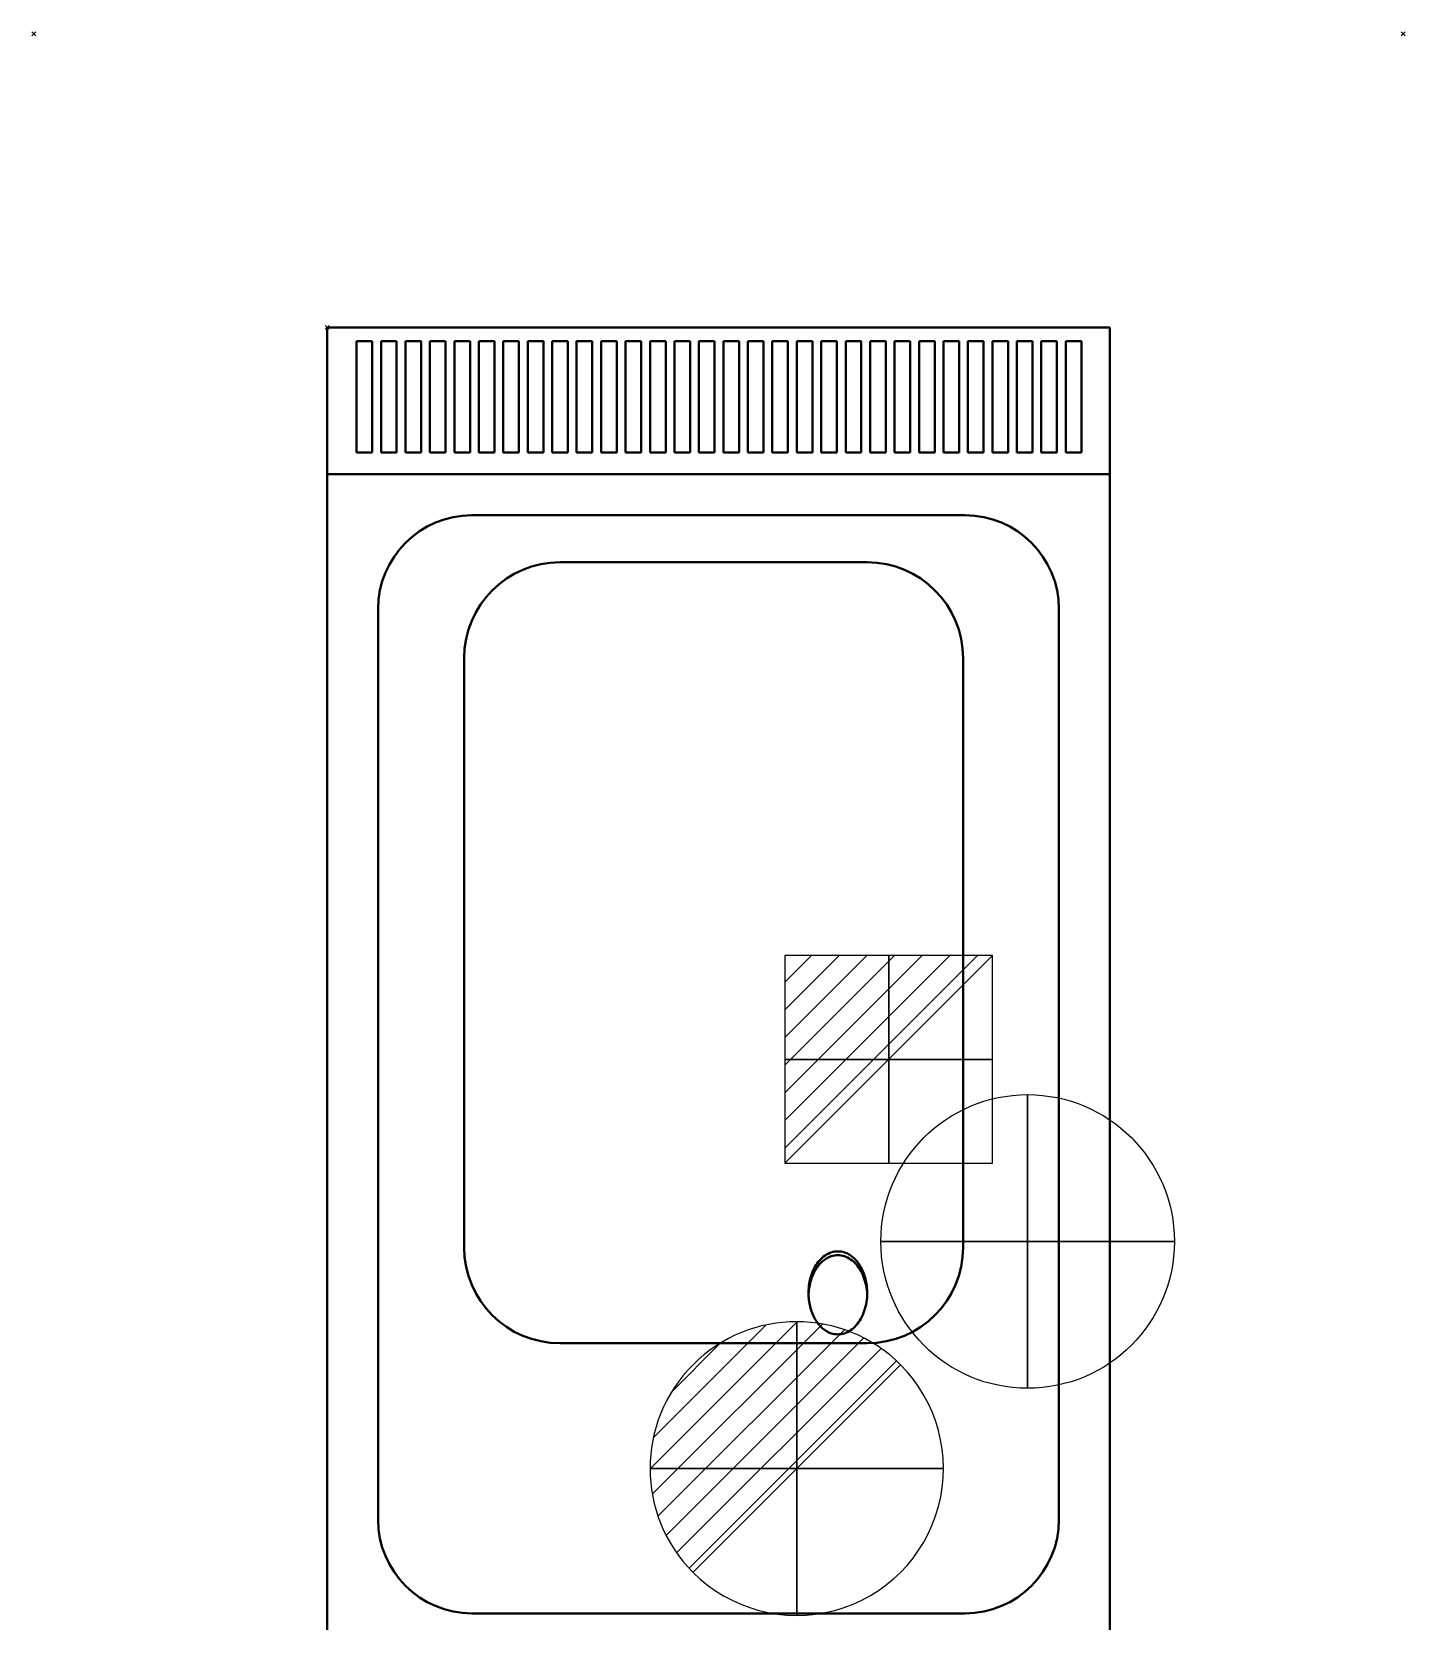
# Model space of a CAD drawing. Header units: millimetres. Extents: x -151 to 551, y -1073 to 151.
# Drawn here: x -151 to 551, y -661 to 151 of the extents above; entities that cross this region are included whole.
import ezdxf

# ---------------------------------------------------------------- set-up
doc = ezdxf.new("R2010")
doc.units = ezdxf.units.MM
doc.header["$PDMODE"] = 3
doc.linetypes.add('Dash', pattern=[11.999999, 6, -6])
doc.layers.add('IQ_200_2D', color=1, linetype='Continuous', lineweight=40)
doc.layers.add('IQ_204_2D', color=7, linetype='Dash', lineweight=40)
for name, color, linetype in [('IQ_CON_COLDWATER_INT', 7, 'Continuous'), ('IQ_CON_DRAIN_INT', 7, 'Continuous'), ('IQ_CON_ELECTRICITY_INT', 7, 'Continuous'), ('IQ_INS_3D', 3, 'Continuous')]:
    doc.layers.add(name, color=color, linetype=linetype)

# ---------------------------------------------------------------- blocks, each defined once
blk = doc.blocks.new('*X2')
at = {"color": 0}
for p, q in [((286.774344, 2204.447934), (296.618251, 2214.291842)), ((286.774344, 2205.862148), (295.204037, 2214.291842)), ((286.774344, 2207.276361), (293.789824, 2214.291842)), ((286.774344, 2208.690575), (292.37561, 2214.291842)), ((286.774344, 2210.104788), (290.961397, 2214.291842)), ((286.774344, 2211.519002), (289.547183, 2214.291842)), ((286.774344, 2212.933216), (288.13297, 2214.291842))]:
    blk.add_line(p, q, dxfattribs=at)
blk = doc.blocks.new('ELECTRICITY')
for p, q in [((2.121, 2.121), (-2.121, 2.121)), ((-2.121, 2.121), (-2.121, -2.121)), ((-2.121, -2.121), (2.121, 2.121)), ((2.121, -2.121), (2.121, 2.121)), ((-2.121, -2.121), (2.121, -2.121))]:
    blk.add_line(p, q)
at = {"extrusion": (-1, 0, 0)}
for p, q in [((0, -2.121, 2.121), (0, 2.121, 2.121)), ((0, 2.121, -2.121), (0, -2.121, -2.121)), ((0, 2.121, 2.121), (0, 2.121, -2.121)), ((0, 2.121, -2.121), (0, -2.121, 2.121)), ((0, -2.121, -2.121), (0, -2.121, 2.121))]:
    blk.add_line(p, q, dxfattribs=at)
at = {"extrusion": (0, -1, 0)}
for p, q in [((2.121, 0, 2.121), (-2.121, 0, 2.121)), ((-2.121, 0, -2.121), (2.121, 0, -2.121)), ((-2.121, 0, 2.121), (-2.121, 0, -2.121)), ((-2.121, 0, -2.121), (2.121, 0, 2.121)), ((2.121, 0, -2.121), (2.121, 0, 2.121))]:
    blk.add_line(p, q, dxfattribs=at)
at = {"xscale": 0.4000000000000909, "yscale": 0.4000000000000909, "zscale": 0.4000000000000909}
blk.add_blockref('*X2', (-116.831, -883.595), dxfattribs=at)
at = {"extrusion": (-1, 0, 0), "xscale": 0.3999999999999773, "yscale": 0.3999999999999773, "zscale": 0.3999999999999773}
blk.add_blockref('*X2', (-116.831, -883.595), dxfattribs=at)
at = {"extrusion": (0, -1, 0), "xscale": 0.4000000000000909, "yscale": 0.4000000000000909, "zscale": 0.4000000000000909}
blk.add_blockref('*X2', (-116.831, -883.595), dxfattribs=at)
blk = doc.blocks.new('*X4')
at = {"color": 0}
for p, q in [((313.993, 2209.039), (321.505, 2216.552)), ((314.108, 2207.74), (322.804, 2216.436)), ((314.158, 2210.619), (319.926, 2216.386)), ((314.399, 2206.617), (323.928, 2216.145)), ((314.821, 2205.625), (324.919, 2215.723)), ((315.101, 2212.976), (317.568, 2215.443)), ((315.354, 2204.743), (325.801, 2215.191)), ((315.985, 2203.96), (326.584, 2214.559))]:
    blk.add_line(p, q, dxfattribs=at)
blk = doc.blocks.new('DRAIN')
blk.add_line((-2.121, -2.121), (2.121, 2.121))
at = {"extrusion": (-1, 0, 0)}
blk.add_line((0, 2.121, -2.121), (0, -2.121, 2.121), dxfattribs=at)
at = {"extrusion": (0, -1, 0)}
blk.add_line((-2.121, 0, -2.121), (2.121, 0, 2.121), dxfattribs=at)
for start, end in [(45, 225), (225, 45)]:
    blk.add_arc((0, 0), 3, start, end)
at = {"extrusion": (-1, 0, 0)}
for start, end in [(45, 225), (225, 45)]:
    blk.add_arc((0, 0), 3, start, end, dxfattribs=at)
at = {"extrusion": (0, -1, 0)}
for start, end in [(45, 225), (225, 45)]:
    blk.add_arc((0, 0), 3, start, end, dxfattribs=at)
at = {"xscale": 0.4000000000000909, "yscale": 0.4000000000000909, "zscale": 0.4000000000000909}
blk.add_blockref('*X4', (-128.597, -883.621), dxfattribs=at)
at = {"extrusion": (-1, 0, 0), "xscale": 0.3999999999999773, "yscale": 0.3999999999999773, "zscale": 0.3999999999999773}
blk.add_blockref('*X4', (-128.597, -883.621), dxfattribs=at)
at = {"extrusion": (0, -1, 0), "xscale": 0.4000000000000909, "yscale": 0.4000000000000909, "zscale": 0.4000000000000909}
blk.add_blockref('*X4', (-128.597, -883.621), dxfattribs=at)
blk = doc.blocks.new('COLDWATER')
blk.add_circle((0, 0), 3)
at = {"extrusion": (-1, 0, 0)}
blk.add_circle((0, 0), 3, dxfattribs=at)
at = {"extrusion": (0, 1, 0)}
blk.add_circle((0, 0), 3, dxfattribs=at)

msp = doc.modelspace()

# ---------------------------------------------------------------- linework, layer by layer
at = {"layer": 'IQ_200_2D'}
for p, q in [((0, 0), (400, 0)), ((0, -730), (0, 0)), ((400, 0), (400, -730))]:
    msp.add_line(p, q, dxfattribs=at)
at = {"layer": 'IQ_204_2D', "linetype": 'Continuous'}
for p, q in [((15, -6.99), (15, -63.99)), ((23, -6.99), (15, -6.99)), ((23, -63.99), (23, -6.99)), ((27.5, -6.99), (27.5, -63.99)), ((35.5, -6.99), (27.5, -6.99)), ((35.5, -63.99), (35.5, -6.99)), ((40, -6.99), (40, -63.99)), ((48, -6.99), (40, -6.99)), ((48, -63.99), (48, -6.99)), ((52.5, -6.99), (52.5, -63.99)), ((60.5, -6.99), (52.5, -6.99)), ((60.5, -63.99), (60.5, -6.99)), ((65, -6.99), (65, -63.99)), ((73, -6.99), (65, -6.99)), ((73, -63.99), (73, -6.99)), ((77.5, -6.99), (77.5, -63.99)), ((85.5, -6.99), (77.5, -6.99)), ((85.5, -63.99), (85.5, -6.99)), ((90, -6.99), (90, -63.99)), ((98, -6.99), (90, -6.99)), ((98, -63.99), (98, -6.99)), ((102.5, -6.99), (102.5, -63.99)), ((110.5, -6.99), (102.5, -6.99)), ((110.5, -63.99), (110.5, -6.99)), ((115, -6.99), (115, -63.99)), ((123, -6.99), (115, -6.99)), ((123, -63.99), (123, -6.99)), ((127.5, -6.99), (127.5, -63.99)), ((135.5, -6.99), (127.5, -6.99)), ((135.5, -63.99), (135.5, -6.99)), ((140, -6.99), (140, -63.99)), ((148, -6.99), (140, -6.99)), ((148, -63.99), (148, -6.99)), ((152.5, -6.99), (152.5, -63.99)), ((160.5, -6.99), (152.5, -6.99)), ((160.5, -63.99), (160.5, -6.99)), ((165, -6.99), (165, -63.99)), ((173, -6.99), (165, -6.99)), ((173, -63.99), (173, -6.99)), ((177.5, -6.99), (177.5, -63.99)), ((185.5, -6.99), (177.5, -6.99)), ((185.5, -63.99), (185.5, -6.99)), ((190, -6.99), (190, -63.99)), ((198, -6.99), (190, -6.99)), ((198, -63.99), (198, -6.99)), ((202.5, -6.99), (202.5, -63.99)), ((210.5, -6.99), (202.5, -6.99)), ((210.5, -63.99), (210.5, -6.99)), ((215, -6.99), (215, -63.99)), ((223, -6.99), (215, -6.99)), ((223, -63.99), (223, -6.99)), ((227.5, -6.99), (227.5, -63.99)), ((235.5, -6.99), (227.5, -6.99)), ((235.5, -63.99), (235.5, -6.99)), ((240, -6.99), (240, -63.99)), ((248, -6.99), (240, -6.99)), ((248, -63.99), (248, -6.99)), ((252.5, -6.99), (252.5, -63.99)), ((260.5, -6.99), (252.5, -6.99)), ((260.5, -63.99), (260.5, -6.99)), ((265, -6.99), (265, -63.99)), ((273, -6.99), (265, -6.99)), ((273, -63.99), (273, -6.99)), ((277.5, -6.99), (277.5, -63.99)), ((285.5, -6.99), (277.5, -6.99)), ((285.5, -63.99), (285.5, -6.99)), ((290, -6.99), (290, -63.99)), ((298, -6.99), (290, -6.99)), ((298, -63.99), (298, -6.99)), ((302.5, -6.99), (302.5, -63.99)), ((310.5, -6.99), (302.5, -6.99)), ((310.5, -63.99), (310.5, -6.99)), ((315, -6.99), (315, -63.99)), ((323, -6.99), (315, -6.99)), ((323, -63.99), (323, -6.99)), ((327.5, -6.99), (327.5, -63.99)), ((335.5, -6.99), (327.5, -6.99)), ((335.5, -63.99), (335.5, -6.99)), ((340, -6.99), (340, -63.99)), ((348, -6.99), (340, -6.99)), ((348, -63.99), (348, -6.99)), ((352.5, -6.99), (352.5, -63.99)), ((360.5, -6.99), (352.5, -6.99)), ((360.5, -63.99), (360.5, -6.99)), ((365, -6.99), (365, -63.99)), ((373, -6.99), (365, -6.99)), ((373, -63.99), (373, -6.99)), ((377.5, -6.99), (377.5, -63.99)), ((385.5, -6.99), (377.5, -6.99)), ((385.5, -63.99), (385.5, -6.99)), ((15, -63.99), (23, -63.99)), ((27.5, -63.99), (35.5, -63.99)), ((40, -63.99), (48, -63.99)), ((52.5, -63.99), (60.5, -63.99)), ((65, -63.99), (73, -63.99)), ((77.5, -63.99), (85.5, -63.99)), ((90, -63.99), (98, -63.99)), ((102.5, -63.99), (110.5, -63.99)), ((115, -63.99), (123, -63.99)), ((127.5, -63.99), (135.5, -63.99)), ((140, -63.99), (148, -63.99)), ((152.5, -63.99), (160.5, -63.99)), ((165, -63.99), (173, -63.99)), ((177.5, -63.99), (185.5, -63.99)), ((190, -63.99), (198, -63.99)), ((202.5, -63.99), (210.5, -63.99)), ((215, -63.99), (223, -63.99)), ((227.5, -63.99), (235.5, -63.99)), ((240, -63.99), (248, -63.99)), ((252.5, -63.99), (260.5, -63.99)), ((265, -63.99), (273, -63.99)), ((277.5, -63.99), (285.5, -63.99)), ((290, -63.99), (298, -63.99)), ((302.5, -63.99), (310.5, -63.99)), ((315, -63.99), (323, -63.99)), ((327.5, -63.99), (335.5, -63.99)), ((340, -63.99), (348, -63.99)), ((352.5, -63.99), (360.5, -63.99)), ((365, -63.99), (373, -63.99)), ((377.5, -63.99), (385.5, -63.99)), ((0, -75), (400, -75)), ((74, -96), (326, -96)), ((276, -120), (119, -120)), ((26, -609), (26, -144)), ((374, -609), (374, -144)), ((70, -169), (70, -470)), ((325, -470), (325, -169)), ((119, -519), (276, -519)), ((74, -657), (326, -657))]:
    msp.add_line(p, q, dxfattribs=at)
for centre, radius, start, end in [((74, -144), 48, 90, 180), ((326, -144), 48, 360, 90), ((119, -169), 49, 90, 180), ((276, -169), 49, 360, 90), ((119, -470), 49, 180, 270), ((276, -470), 49, 270, 360), ((74, -609), 48, 180, 270), ((326, -609), 48, 270, 360)]:
    msp.add_arc(centre, radius, start, end, dxfattribs=at)
for points in [[(276, -493.25), (276, -490.84), (275.43, -486.13), (272.95, -479.77), (269.13, -474.95), (263.88, -471.87), (257.55, -471.87), (251.33, -476.11), (247.74, -482.46), (246.25, -488.51), (246, -491.64), (246, -493.25)], [(246, -495.25), (246, -492.84), (246.57, -488.13), (249.05, -481.77), (252.87, -476.95), (258.12, -473.87), (264.45, -473.87), (270.67, -478.11), (274.26, -484.46), (275.75, -490.51), (276, -493.64), (276, -495.25)], [(246, -493.25), (246, -495.67), (246.57, -500.38), (249.05, -506.74), (252.87, -511.56), (258.12, -514.64), (264.45, -514.64), (270.67, -510.4), (274.26, -504.05), (275.75, -498), (276, -494.87), (276, -493.25)]]:
    msp.add_open_spline(points, degree=3, knots=[-1, -1, -1, -1, -0.892857, -0.785714, -0.678571, -0.571429, -0.428571, -0.285714, -0.142857, -0.071429, 0, 0, 0, 0], dxfattribs=at)
at = {"layer": 'IQ_INS_3D'}
for p in [(-150, 150), (550, 150), (0, 0)]:
    msp.add_point(p, dxfattribs=at)

# ---------------------------------------------------------------- block references
at = {"layer": 'IQ_CON_COLDWATER_INT', "xscale": 25, "yscale": 25, "zscale": 25}
msp.add_blockref('COLDWATER', (358, -467), dxfattribs=at)
at = {"layer": 'IQ_CON_DRAIN_INT', "xscale": 25, "yscale": 25, "zscale": 25}
msp.add_blockref('DRAIN', (240, -583), dxfattribs=at)
at = {"layer": 'IQ_CON_ELECTRICITY_INT', "xscale": 25, "yscale": 25, "zscale": 25}
msp.add_blockref('ELECTRICITY', (287, -374), dxfattribs=at)

doc.saveas('drawing.dxf')
